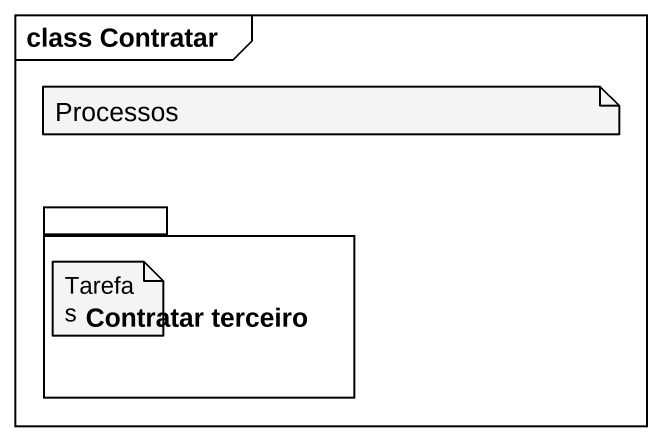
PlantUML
@startuml
mainframe class Contratar
package "Contratar terceiro" as Contratar_terceiro {
}
note as N1
  Processos
end note
note as N2
  Tarefas
end note
@enduml
